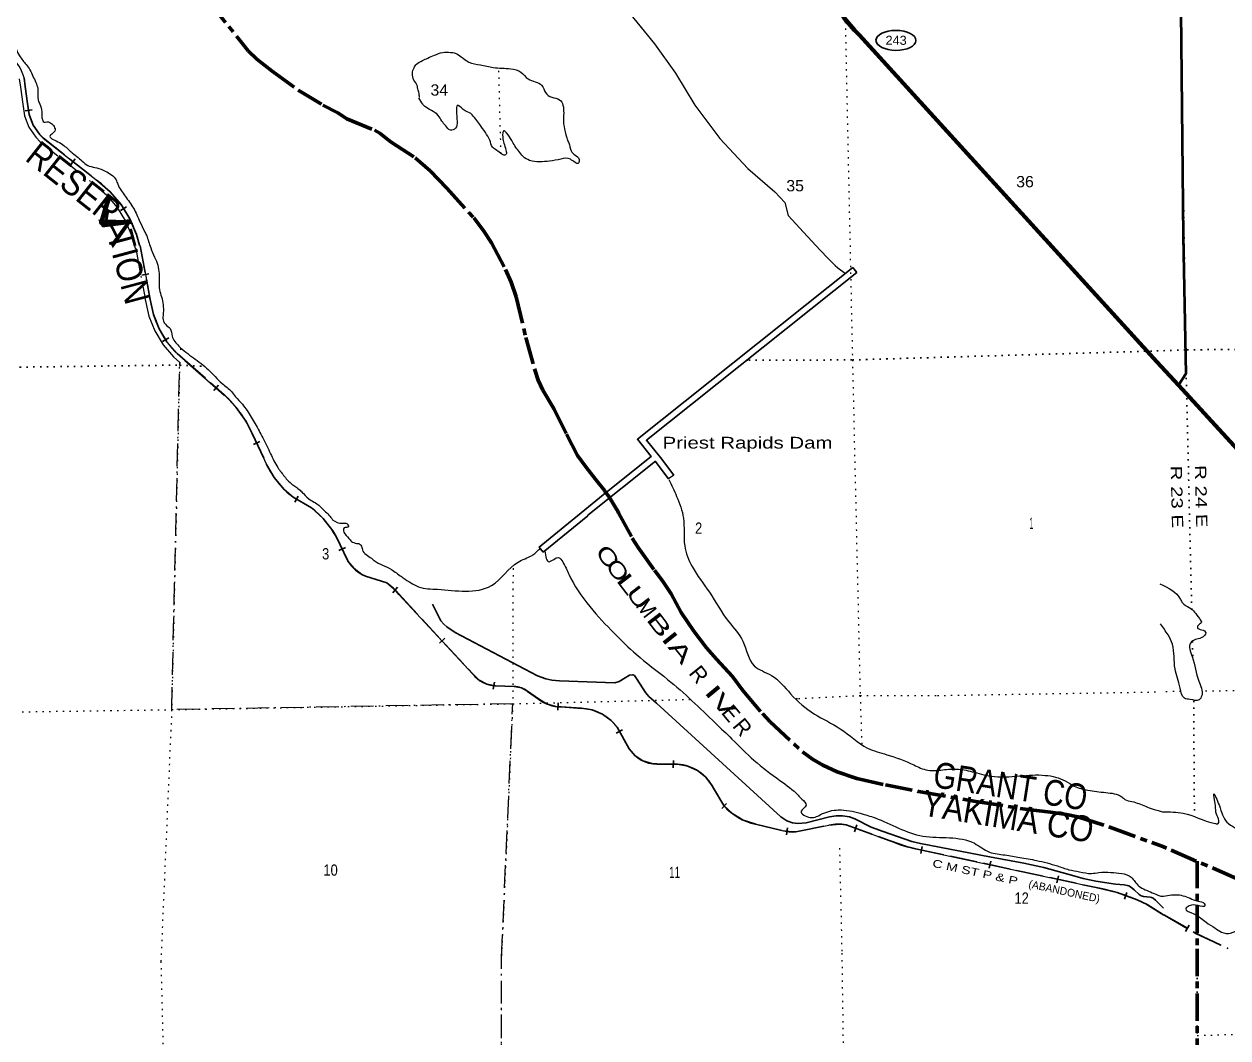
# Model space of a CAD drawing. Header units: feet. Extents: x 250644 to 505285, y -364975 to -177792.
# Drawn here: x 266017 to 284660, y -320240 to -304538 of the extents above; entities that cross this region are included whole.
import ezdxf
from ezdxf.enums import TextEntityAlignment as Align

# ---------------------------------------------------------------- set-up
doc = ezdxf.new("R2010")
doc.units = ezdxf.units.FT
doc.header["$LTSCALE"] = 70
for name, pattern in [('DOT_DASHED', [7.7, 5, -1.2, 0.3, -1.2]), ('DOTTED', [1.5, 0.3, -1.2]), ('LONG_DASH_SHORT_DASH', [9.9, 6, -1.2, 1.5, -1.2]), ('LONG_DASHED', [7.5, 6, -1.5])]:
    doc.linetypes.add(name, pattern=pattern)
for name, color, linetype, lineweight in [('11', 7, 'LONG_DASH_SHORT_DASH', 60), ('17', 7, 'Continuous', 25), ('23', 7, 'Continuous', 70), ('26', 7, 'Continuous', 40), ('29', 7, 'Continuous', 25), ('34', 7, 'Continuous', 25), ('39', 7, 'Continuous', 13), ('42', 7, 'Continuous', 40), ('44', 7, 'DOT_DASHED', 13), ('6', 7, 'DOTTED', 25), ('63', 7, 'Continuous', 25), ('7', 7, 'DOTTED', 13)]:
    doc.layers.add(name, color=color, linetype=linetype, lineweight=lineweight)
doc.layers.add('12', color=7, linetype='Continuous')
doc.layers.add('41', color=7, linetype='Continuous')

msp = doc.modelspace()

# ---------------------------------------------------------------- linework, layer by layer
at = {"layer": '11'}
msp.add_line((284181.48, -317503.01), (284186.28, -318861.51), dxfattribs=at)
for points in [[(268871.47, -304185.11), (269388.35, -304826.69), (269488.33, -304950.03), (269621.19, -305080.28), (269858.37, -305268.7), (270261.25, -305562.2), (270645.38, -305794.22), (270874.03, -305912.07), (271013.09, -306003.89), (271443.27, -306180.41), (271526.36, -306228.83), (271610.06, -306295.07), (271700.86, -306364.78), (272074.23, -306609.74), (272305.96, -306812.97), (272561.97, -307077.77), (272980.06, -307539.46), (273128.11, -307727.47), (273257.54, -307926.4), (273471.36, -308336.67), (273559.11, -308537.49), (273636.71, -308762.3), (273788.25, -309392.76), (273924.61, -309893.06), (273976.41, -310053.69), (274050.61, -310209.31), (274226.36, -310501.6), (274418.44, -310890.58), (274589.89, -311221.85), (274715.5, -311394.24), (274861.34, -311580.2), (274882.12, -311606.26), (275008.74, -311768.59), (275011.83, -311772.7), (275081.8, -311870.4), (275176.45, -312023.05), (275216.55, -312094.23), (275223.4, -312106.69), (275434.74, -312498.48), (275525.97, -312646.42), (275778.1, -312995.7), (275911.66, -313176.1), (276037.86, -313362.25), (276193.45, -313648.75), (276387.74, -313938.93), (276584.48, -314199.36), (276737.97, -314374.31), (276986.5, -314640.34), (277149.89, -314861.76), (277451.54, -315217.34), (277569, -315346.39), (278073.04, -315809.31), (278228.67, -315923.28), (278386.55, -316018.21), (278606.42, -316120.35), (278912.56, -316220.02), (279357.76, -316322.41), (279870.72, -316423.59), (280757.42, -316576.7), (281522.6, -316698.71), (281912.59, -316745.69), (282162.6, -316780.74), (282338.03, -316817.61), (282830.94, -316977.25), (283652.82, -317277.98)], [(302649.05, -316536.71), (301107.95, -316952.36), (299347.61, -317456.97), (297642.88, -318025.4), (297228.95, -318147.78), (296530.06, -318367.54), (296285.97, -318423.05), (295954.27, -318465.26), (293657.93, -318565.1), (289634.27, -318537.86), (287855, -318429.59), (287196.11, -318353.67), (286075.48, -318170.48), (285720.43, -318098.32), (285355.57, -317984.95), (284806.04, -317774.43), (283652.82, -317277.98)], [(284186.28, -318861.56), (284177.9, -336227.48), (283943.87, -340787.25)]]:
    msp.add_lwpolyline(points, dxfattribs=at)
at = {"layer": '17'}
msp.add_ellipse((279518.83, -304790.4), major_axis=(309.24, -1), ratio=0.500121, dxfattribs=at)
at = {"layer": '23'}
msp.add_line((283893.05, -310130.47), (283559.83, -309767.08), dxfattribs=at)
for points in [[(283559.83, -309767.08), (278953.97, -304707.58), (278876.81, -304630.72), (278722.26, -304451.24), (278686.46, -304399.61)], [(299984.45, -315634.21), (291185.43, -315655.54), (290926.29, -315646.83), (290704.81, -315618.47), (290460.29, -315580.21), (290205.09, -315530.25), (289911.06, -315452.54), (289617.03, -315358.17), (289323.01, -315252.7), (289038.19, -315123.52), (288845.9, -315030.65), (288578.63, -314885.61), (288346.61, -314753.1), (288103.98, -314579.74), (287802.97, -314333.49), (287383.18, -313936.58), (283893.05, -310130.47)]]:
    msp.add_lwpolyline(points, dxfattribs=at)
at = {"layer": '26'}
msp.add_lwpolyline([(283783.92, -293630.93), (283918.59, -303337.93), (283969.59, -307826.55), (284010.44, -309952.29), (283893.05, -310130.47)], dxfattribs=at)
at = {"layer": '29'}
for points in [[(272341.13, -313521.04), (272473.17, -313782.57), (272516.38, -313829.73), (272563.5, -313872.95), (272693.09, -313963.34), (273965.52, -314631.38), (274099.04, -314678.54), (274189.38, -314698.18), (274311.11, -314709.98), (275167.25, -314741.41), (275230.1, -314721.76), (275324.34, -314662.82), (275395.04, -314623.52), (275442.16, -314615.66), (275469.66, -314627.45), (275512.85, -314686.4), (275638.52, -314890.74), (275693.51, -314953.61), (275811.31, -315055.79), (277735.66, -316816.28), (277829.94, -316879.14), (277916.31, -316910.59), (277998.81, -316918.44), (278128.38, -316910.59), (278489.69, -316816.28), (278595.75, -316800.55), (278693.9, -316800.56), (278799.97, -316816.27), (278882.41, -316847.71), (279133.78, -316973.45), (279322.29, -317044.19), (279764.43, -317196.51)], [(279764.43, -317196.51), (279898.47, -317230.97), (280968.04, -317436.56), (280968.04, -317436.56), (280968.04, -317434.55), (281500.81, -317535.34)], [(281500.81, -317535.34), (281808.23, -317602.21), (282271.65, -317731.89), (282416.95, -317769.22), (282617.24, -317810.49), (282919.64, -317857.64), (283055.13, -317869.42), (283100.29, -317877.29), (283125.82, -317885.14), (283149.38, -317900.86), (283210.26, -317944.1), (283284.87, -318018.76), (283314.33, -318040.36), (283351.64, -318050.2), (283453.75, -318058.06), (283479.27, -318063.94), (283500.87, -318075.73), (283540.15, -318109.14), (283662.39, -318231.76)]]:
    msp.add_lwpolyline(points, dxfattribs=at)
at = {"layer": '34', "lineweight": 13}
for p, q in [((266032.24, -305504.28), (266069.35, -305769.91)), ((266314.34, -306304.58), (267152.48, -306966)), ((269549.15, -310879.41), (269771.85, -311357.79)), ((270183.51, -311865.7), (270469.38, -312029.77)), ((271304.91, -313087.82), (271634.77, -313191.35)), ((271822.25, -313369.87), (272965.79, -314604)), ((273318.47, -314787.86), (273605.25, -314796.11)), ((273812.57, -314872.79), (273981.75, -314990.98)), ((274333.78, -315112.54), (274647.28, -315135.59)), ((275200.82, -315427.58), (275388.86, -315765.14)), ((275815.54, -315998.63), (276137.09, -316002.08)), ((276692.92, -316374.58), (276852.59, -316641.79)), ((277343.83, -316929.96), (277778.17, -317033.12)), ((277993.01, -317043.24), (278482.09, -316944.12)), ((279848.54, -317315.7), (282618.1, -317911.86)), ((283406.8, -318175.56), (283665.43, -318336.89))]:
    msp.add_line(p, q, dxfattribs=at)
for points in [[(267802.95, -307964.3), (267815.04, -307974.33), (267968.67, -308805.27), (267966.66, -308805.28)], [(268508.44, -309747.6), (269117.09, -310282.99), (269119.1, -310282.99)], [(270848.67, -312473.37), (271028.83, -312853.25), (271030.84, -312855.25)], [(278750.24, -316939.08), (279428.19, -317188.34), (279428.19, -317188.34)]]:
    msp.add_lwpolyline(points, dxfattribs=at)
at = {"layer": '34', "linetype": 'LONG_DASHED', "lineweight": 13}
msp.add_lwpolyline([(283666.86, -318335.92), (284169.15, -318626.37), (284656.61, -318855.67)], dxfattribs=at)
at = {"layer": '34', "lineweight": 13}
for centre, radius, start, end in [((265438.67, -305507.89), 593.58, 0.34889, 43.38198), ((266818.13, -305750.28), 749.03, 181.50193, 227.73332), ((266146.15, -308332.77), 1697.28, 12.53842, 53.63632), ((269369.77, -308628.47), 1412.21, 187.19189, 232.41658), ((267946.88, -311581.48), 1749.33, 23.66157, 47.92558), ((271019.7, -310767.19), 1380.55, 205.32787, 232.72152), ((269550.02, -313199.8), 1488.02, 29.22148, 51.84119), ((271522.57, -312553.55), 576.91, 211.53129, 247.83425), ((271148.23, -313890.01), 851.38, 37.65747, 55.14727), ((273332.33, -314331.09), 456.98, 216.66993, 268.26271), ((273594.35, -315144.18), 348.24, 51.1973, 88.20633), ((274319.84, -314582.4), 530.33, 230.39316, 271.50607), ((274619.18, -315859.54), 724.5, 36.59984, 87.77724), ((275817.11, -315489.16), 509.48, 212.79922, 269.82351), ((276102.82, -316654.16), 652.98, 25.35077, 86.9917), ((277527.22, -316054.54), 894.42, 221.03868, 258.16806), ((278629.37, -317643.93), 715.14, 80.26909, 101.88446), ((277906.96, -316584.42), 466.82, 253.98446, 280.62172), ((280169.07, -315500.43), 1843.35, 246.30168, 259.98621), ((282140.38, -320652), 2781.47, 62.91525, 80.11028)]:
    msp.add_arc(centre, radius, start, end, dxfattribs=at)
at = {"layer": '39'}
msp.add_line((278766.12, -308422.7), (278766.24, -308422.78), dxfattribs=at)
msp.add_lwpolyline([(275231.22, -304173.14), (275778.06, -304841.63), (276107.16, -305297.49), (276404.26, -305795.73), (276789.83, -306311.79), (277223.43, -306773.31), (277644.62, -307138.24), (277797.9, -307302.79), (277850.83, -307499.9), (278086.82, -307758.78), (278346.99, -308039.72), (278467.98, -308166.13), (278578.88, -308278.48), (278619.19, -308314.58), (278735.7, -308400.31)], dxfattribs=at)
for points in [[(264858.41, -302678.54), (264952.15, -302898.88), (265139.85, -303141.82), (265210.57, -303252.3), (265295.44, -303390.92), (265279.63, -303465.47), (265328.61, -303678.7), (265424.17, -304000.49), (265553.35, -304167.14), (265656.72, -304422.46), (265723.47, -304549.06), (265763.99, -304643.54), (265836.68, -304747.98), (265893.54, -304918.91), (265946.17, -305029.45), (266049.12, -305165.99), (266107.67, -305246.31), (266152.22, -305344.81), (266198.77, -305441.28), (266227.23, -305533.79), (266235.91, -305716.97), (266248.1, -305753.17), (266286.65, -305859.74), (266305.34, -306030.8), (266325.51, -306054.89), (266367.69, -306050.71), (266417.95, -306060.6), (266470.36, -306108.73), (266496.72, -306177.09), (266446.72, -306241.7), (266419.61, -306264.63), (266538.29, -306358.91), (266700.61, -306477.63), (266761.69, -306531.75), (266855.94, -306605.08), (267027.1, -306736.93), (267143.73, -306764.7), (267272.49, -306814.58), (267441.73, -306950.88), (267468.09, -307019.24), (267581.25, -307202.05), (267710.51, -307390.84), (267811.7, -307599.87), (267880.52, -307744.58), (267910.89, -307808.9), (267977.87, -308001.94), (268038.67, -308148.69), (268087.33, -308273.34), (268108.35, -308535), (268114.78, -308649.73), (268145.33, -308764.38), (268172.32, -309011.92), (268168.45, -309052.2), (268174.77, -309136.74), (268205.09, -309186.96), (268277.65, -309253.15), (268310.22, -309371.81), (268413.22, -309524.46), (268638.89, -309706.87), (268868.57, -309889.27), (269084.31, -310103.93), (269229.41, -310230.25), (269289.96, -310308.56), (269398.02, -310426.87), (269532.41, -310625.9), (269593.5, -310728.91), (269714.13, -310945.27), (269776.86, -311069.87), (269833.55, -311192.48), (269946.82, -311407.5), (270047.76, -311544.05), (270110.3, -311616.31), (270223.12, -311704.49), (270291.62, -311758.61), (270342.03, -311808.76), (270460.5, -311915.26), (270553, -311966.77), (270668.19, -312074.14), (270738.88, -312141.36), (270795.51, -312213.84), (270954.42, -312267.64), (271026.8, -312281.48), (271032.88, -312297.56), (271041.01, -312323.71), (270972.77, -312342.07), (270970.98, -312404.49), (271043.66, -312502.88), (271088.02, -312549.03), (271162.47, -312580.98)], [(272138.48, -305667.89), (272134.27, -305611.53), (272113.93, -305541.14), (272103.69, -305488.83), (272055.18, -305404.44), (272030.7, -305299.84), (272056.51, -305215.19), (272092.48, -305158.69), (272184.7, -305104), (272270.95, -305063.43), (272373.26, -305018.78), (272499.68, -304978.06), (272620.22, -304975.62), (272694.61, -304989.45), (272787.23, -305045.5), (272906.05, -305125.61), (273083.01, -305171.29), (273282.04, -305208.84), (273553.36, -305232.04), (273712.26, -305283.82), (273821.12, -305388.13), (274032.42, -305486.03), (274093.1, -305598.56), (274189.79, -305670.7), (274310.47, -305708.52), (274373.48, -305913.65), (274372.06, -306080.76), (274408.83, -306251.76), (274425.14, -306318.14), (274451.46, -306374.42), (274490.09, -306503.14), (274548.57, -306563.33), (274613.11, -306633.57), (274601.26, -306691.99), (274478.49, -306632.03), (274331.81, -306628.52), (274155.12, -306659.35), (273998.45, -306669.97), (273845.68, -306648.36), (273745.01, -306588.32), (273678.43, -306508.02), (273617.86, -306425.69), (273569.34, -306339.29), (273486.55, -306222.81), (273448.26, -306188.72), (273428.52, -306287.45), (273448.94, -306379.99), (273479.47, -306492.62), (273483.71, -306555.02), (273461.65, -306567.18), (273413.38, -306551.24), (273336.83, -306493.13), (273272.37, -306445.04), (273229.78, -306334.46), (273161.06, -306217.93), (273076.24, -306095.42), (273011.64, -306009.07), (272932.99, -305924.79), (272816.23, -305858.77), (272723.6, -305800.71), (272711.81, -305873.23), (272722.47, -306048.35), (272698.72, -306149.1), (272618.47, -306181.6), (272545.9, -306113.4), (272485.37, -306039.12), (272430.81, -305952.74), (272324.06, -305876.62), (272223.38, -305812.55), (272191.11, -305778.44), (272132.5, -305679.99)], [(276002.9, -311589.41), (276122.37, -311852.73), (276228.04, -312190.59), (276247.65, -312619.35), (276363.3, -312939.05), (276629.91, -313336.74), (276930.9, -313796.72), (277148.94, -314095.93), (277325.09, -314477.83), (277590.82, -314625.88), (277887.17, -314910.72), (278255.94, -315223.48), (278656.56, -315451.58), (279079.53, -315750.07), (279379.26, -315853.7), (279793.69, -316011.28), (280010.96, -316093.05), (280151.61, -316096.58), (280394.64, -316075.59), (280577.52, -316089.04), (280700.17, -316116.79), (280989.73, -316186.23), (281431.72, -316182.65), (281831.5, -316173.18), (282141.2, -316258.66), (282280.12, -316340.71), (282491.29, -316402.38), (282768.68, -316439.65), (283016.04, -316507.22), (283066.4, -316545.3), (283173.01, -316579.15), (283386.23, -316652.88), (283500.91, -316698.78), (283579.34, -316718.64), (283645.12, -316739.14)], [(271162.47, -312580.98), (271186.58, -312580.89), (271232.89, -312608.91), (271255.24, -312679.3), (271396.35, -312811.68), (271440.67, -312847.76), (271704.35, -312983.73), (271859.45, -313095.93), (271889.66, -313115.95), (272004.44, -313190.04), (272125.21, -313254.04), (272420.68, -313291.24), (272854.76, -313321.92), (273254.25, -313233.93), (273668.85, -312870.07), (273883.46, -312766.64), (273937.56, -312728.19), (273997.63, -312669.59), (274014.69, -312659.67)], [(274083.47, -312695.82), (274149.01, -312866.36), (274293.43, -312799.41), (274357.95, -312865.62), (274453.07, -313058.56), (274778.31, -313560.73), (275159.51, -313976.14), (275496.17, -314299.08), (275983.76, -314687.94), (276723.49, -315363.8), (276979.52, -315610.53), (277320.23, -315939.5), (277723.16, -316252.15), (278003.24, -316480.68), (278061.72, -316542.88), (278126.34, -316635.26), (278052.33, -316728.14), (278190.17, -316825.12), (278373.43, -316771.46), (278626.71, -316708.87), (278966.59, -316761.14), (279195.88, -316832.81), (279936.23, -317114.06), (280734.24, -317225.99), (280967.78, -317362.07), (281207.1, -317406.61), (281436.38, -317444.84), (281696.72, -317491.42), (282019.15, -317577.43), (282198.28, -317634.77), (282363.29, -317666.94), (282550.12, -317692.69), (282662.57, -317678.2), (282845.4, -317677.55), (283161.1, -317752.94), (283282.12, -317887.4), (283378.76, -317945.44), (283459.25, -317979.39), (283575.95, -318027.29), (283640.3, -318045.18), (283661.96, -318046.39)], [(283605.69, -313206.02), (283926.76, -313449.13), (283955.22, -313501.12), (284060.18, -313572.81), (284220.03, -313746.5), (284248.56, -313810.53), (284190.58, -313860.92), (284186.7, -313882.99), (284253.25, -313918.77), (284317.85, -313964.58), (284247.99, -314045.11), (284155.7, -314071.6), (284083.64, -314120.06), (284107.07, -314334.48), (284207.88, -314712.95), (284255.5, -314939.29), (284213.69, -315003.64), (284076.98, -314998.26), (283986.42, -314978.64), (283921.14, -314822.55), (283840.93, -314526.19), (283800.39, -314143.43), (283733.17, -313999.39), (283676.36, -313911.44), (283615.78, -313825.39)], [(283645.12, -316739.14), (283969.23, -316759.12), (284466.67, -316921.21), (284510.89, -316921.01), (284518.66, -316876.86), (284481.85, -316774.78), (284466.94, -316638.51), (284443.74, -316460.18), (284523.18, -316632.23), (284645.41, -316898.32), (284762.5, -316981.99), (285028.54, -317101.04), (285664.9, -317300.58), (286383.39, -317453.62), (286912.45, -317527.34), (287340.82, -317569.45), (287779.29, -317619.54), (288945.77, -317738.4), (289775.74, -317718.5), (290977.56, -317700.86), (291951.95, -317632.16), (292385.98, -317614.1), (292663.45, -317630.85), (292840.63, -317680.15), (293435.4, -317653.32), (293652.24, -317616.21), (293963.77, -317614.76), (294646.95, -317583.51), (295631.12, -317472.66), (296398.08, -317336.75), (296608.36, -317213.47), (297250.74, -317084.16), (297581.8, -316990.39), (297589.76, -316978.32), (297521.08, -316922.51), (297585.31, -316908.17), (297830.06, -316832.85), (298153.08, -316739.11), (298360.14, -316746.17), (298936.68, -316695.36), (299874.23, -316520.57), (300912.18, -316329.27), (301411.71, -316176.57), (302077.92, -316001.03), (302420.88, -315881.14), (302639.82, -315803.85)], [(283661.96, -318046.39), (283908.68, -318026.54), (284126.2, -318099.71), (284198.71, -318123.43), (284293.38, -318157.08), (284303.65, -318193.12), (284197.12, -318191.61), (284062.47, -318194.24), (284006.46, -318238.61), (284131.57, -318318.23), (284323.32, -318449.66), (284458.51, -318535.25), (284563.44, -318602.92), (284702.21, -318616.31), (284860.63, -318557.43), (285053.89, -318608.66), (285189.13, -318702.26), (285281.72, -318723.88), (285356.42, -318777.67), (285491.14, -318787.07), (285565.57, -318796.74), (285624.75, -318843.38)]]:
    msp.add_spline(points, degree=3, dxfattribs=at)
at = {"layer": '42', "lineweight": 25}
for p, q in [((278850.21, -308307.72), (278912.55, -308385.91)), ((275791.65, -311309.67), (275997.7, -311582.08)), ((275871.4, -311249.34), (276077.45, -311521.75))]:
    msp.add_line(p, q, dxfattribs=at)
at = {"layer": '42', "lineweight": 13}
msp.add_line((276077.45, -311521.75), (275997.7, -311582.08), dxfattribs=at)
at = {"layer": '42', "lineweight": 25}
for points in [[(278850.21, -308307.72), (275514.49, -310967.01), (275730.41, -311234.02), (275037.23, -311788.12), (275039.22, -311784.08), (273995.25, -312637.91), (274057.6, -312716.1)], [(278912.55, -308385.91), (275655.57, -310982.43), (275871.4, -311249.34)], [(275796.23, -311309.43), (274749.34, -312146.27), (274745.98, -312153.1), (274057.6, -312716.1)]]:
    msp.add_lwpolyline(points, dxfattribs=at)
at = {"layer": '44'}
for points in [[(265942.96, -305385.13), (265958.96, -305513.89), (265996.18, -305780.25), (266021.83, -305959.92), (266091.06, -306136.82), (266197.74, -306291.34), (266264.9, -306359.7), (267105.44, -307023.02), (267297.13, -307188.26), (267458.64, -307377.78), (267589.26, -307589.75), (267686.29, -307820.1), (267737.93, -308006.36), (267747.24, -308014.09), (267884.49, -308756.43), (267882.85, -308757.05), (267947.12, -309059.01), (268039.37, -309291.3), (268169.24, -309504.84), (268332.4, -309692.87), (268428.09, -309777.42)], [(273411.47, -318992.61), (273584.21, -315064.87), (268302.61, -315156.04), (268426.32, -309818.36), (268428.09, -309777.42)], [(252460.21, -347015.55), (253074.67, -347029.62), (253092.76, -347473.06), (268610.57, -347373.57), (268551.71, -344467.39), (273841.83, -344412.79), (273789.2, -341802.29), (273374.79, -341805.84), (273411.47, -318992.61)]]:
    msp.add_lwpolyline(points, dxfattribs=at)
at = {"layer": '6'}
for p, q in [((284110.67, -314097.1), (284116.4, -314343.31)), ((284129.87, -315017.19), (284141.8, -316797.49))]:
    msp.add_line(p, q, dxfattribs=at)
for points in [[(283405.85, -273111.25), (283510.29, -277634.67), (283607.64, -282958.33), (283712.33, -288329.76), (283785.48, -293637.79), (283862.62, -298980.5), (283930.59, -304268.7), (284005.91, -309598.59), (284099.25, -313606.89)], [(283557.76, -309599.96), (284027.95, -309582.67), (289338.35, -309541.01), (294621.09, -309463.75), (299940.42, -309298.78), (305151.19, -309152.1), (310535.77, -309253.71), (315062.33, -309191.1)], [(277203.74, -309745.29), (277239.99, -309744.88), (278845.25, -309739.19), (283557.76, -309599.96)], [(252053.47, -310039.39), (257493.45, -310006.04), (262903.56, -309892.26), (268426.32, -309818.36), (268801.69, -309837.61)], [(283943.87, -340787.25), (284175.1, -336277.22), (284179.63, -330997.84), (284184.15, -325597.31), (284186.42, -320277.19), (284186.28, -318861.56)]]:
    msp.add_lwpolyline(points, dxfattribs=at)
at = {"layer": '63'}
for p, q in [((266031.39, -305882.58), (266140.89, -305866.95)), ((266741.77, -306713.37), (266810.3, -306626.54)), ((267511.09, -307424.01), (267605.26, -307365.98)), ((267841.14, -308424.11), (267949.9, -308404)), ((268161.51, -309452.87), (268256.01, -309395.39)), ((268953.82, -310214.1), (269026.87, -310131.05)), ((269568.98, -311048.78), (269669.26, -311002.1)), ((270208.22, -311944.58), (270263.28, -311848.64)), ((270893.06, -312691.83), (270993, -312644.43)), ((271725.01, -313344.4), (271797.67, -313261)), ((272449.96, -314126.02), (272531.1, -314050.84)), ((273282.8, -314838.99), (273303.74, -314730.38)), ((274280.82, -315163.07), (274287.2, -315052.65)), ((275188.66, -315521.05), (275285.29, -315467.22)), ((276070.91, -316054.87), (276072.1, -315944.27)), ((276820.31, -316688.39), (276895.6, -316607.36)), ((278877.59, -317045.68), (278915.76, -316941.87)), ((277825.89, -317093.48), (277840.56, -316983.85)), ((279902.04, -317381.94), (279925.32, -317273.81)), ((280962.97, -317612.98), (280986.24, -317504.85)), ((282011.72, -317836.06), (282034.99, -317727.93)), ((283057.95, -318090.95), (283096.14, -317987.15)), ((284004.95, -318592.13), (284060.32, -318496.37))]:
    msp.add_line(p, q, dxfattribs=at)
at = {"layer": '63', "linetype": 'LONG_DASHED'}
for points in [[(266016.66, -305368.05), (266033.33, -305504.14), (266070.44, -305769.76), (266094.85, -305940.7), (266157.73, -306101.38), (266255.78, -306243.4), (266315.08, -306303.76), (267153.18, -306965.15), (267350.47, -307135.22), (267519.46, -307333.52), (267656.14, -307555.32), (267757.28, -307795.42), (267803.92, -307963.67), (267816.05, -307973.74), (267969.99, -308806.36), (267966.66, -308805.28), (267969.56, -308804.17), (268019.16, -309037.21), (268106.74, -309257.74), (268230.03, -309460.46), (268385.55, -309639.68), (268509.16, -309746.77), (269117.5, -310281.89), (269119.57, -310281.89), (269302.22, -310473.74), (269453.65, -310690.59), (269550.14, -310878.93), (269772.83, -311357.28), (269890.87, -311560.06), (270041.55, -311739.88), (270184.15, -311864.8), (270470.04, -312028.88), (270648.88, -312194.83), (270798.21, -312387.7), (270849.64, -312472.85), (271029.74, -312852.61), (271031.66, -312854.51), (271127.16, -312972.11), (271249.86, -313060.68), (271305.31, -313086.79), (271635.32, -313190.37), (271774.49, -313311.63), (271823.07, -313369.14), (272966.58, -314603.24), (273062.04, -314698.18), (273180.93, -314761.08), (273313.08, -314786.56), (273318.51, -314786.76), (273605.38, -314795.01), (273720.88, -314818.54), (273813.16, -314871.86), (273982.35, -314990.06), (274105.78, -315066.38), (274245.21, -315106.33), (274333.85, -315111.44), (274647.41, -315134.5), (274815.45, -315160.98), (274972.77, -315225.92), (275110.63, -315325.72), (275201.72, -315426.94), (275389.77, -315764.51), (275482.7, -315872.05), (275601.74, -315949.64), (275737.64, -315991.27), (275815.59, -315997.53), (276137.19, -316000.98), (276296.22, -316029.32), (276443.49, -316095.79), (276569.97, -316196.34), (276667.92, -316324.79), (276693.88, -316374.04), (276853.45, -316641.09), (276991.61, -316769.48), (277153.7, -316866.02), (277332.48, -316926.38), (277344.07, -316928.89), (277778.37, -317032.04), (277913.27, -317050.09), (277992.85, -317042.15), (278481.93, -316943.03), (278650.27, -316928), (278750.49, -316938), (279428.56, -317187.31), (279684.32, -317277.76), (279848.78, -317314.63), (282618.34, -317910.79), (282942.85, -317987.65), (283255.86, -318102.8), (283407.33, -318174.59), (283664.92, -318335.28)], [(283668.91, -318332.37), (284171.05, -318622.73), (284658.36, -318851.96)]]:
    msp.add_lwpolyline(points, dxfattribs=at)
at = {"layer": '7'}
for p, q in [((273402.99, -306542.51), (273369.28, -305219.9)), ((283931.38, -314875.11), (283623.13, -314879.51)), ((278645.04, -317299.83), (278681.12, -318929.13))]:
    msp.add_line(p, q, dxfattribs=at)
for points in [[(278134.36, -278427.07), (278282.46, -283050.92), (278470.62, -288518.37), (278503.42, -293801.14), (278616.62, -299093.69), (278731.87, -304396.31), (278845.25, -309739.19), (278964.14, -314937.1), (278988.87, -315679.92), (278982.83, -315708.36)], [(268438.86, -309563.7), (268426.32, -309818.36), (268302.61, -315156.04), (268135.01, -319054.97)], [(273588.83, -312966.99), (273584.21, -315064.87), (273411.47, -318992.61)], [(307863.08, -314465.92), (305302.57, -314462.68), (299975.97, -314598.31), (294685.88, -314787.91), (289374.66, -314809.15), (284247.23, -314870.85)], [(277975.29, -314983.04), (278007.97, -314982.77), (278964.14, -314937.1), (280160.23, -314936.45), (283623.13, -314879.51)], [(252111.1, -315276.31), (257562.57, -315332.98), (262942.59, -315233.4), (268302.61, -315156.04), (273584.21, -315064.87), (276321.65, -314997.31)], [(273374.79, -341805.84), (273381.02, -336510.43), (273385.55, -331218.56), (273400.25, -325890.51), (273408.16, -320634.85), (273411.47, -318992.61)], [(278681.12, -318929.13), (278702.53, -320490.52), (278769.7, -325748.29), (278853.15, -331080.38), (278822.03, -336372.58), (278700.73, -341727.31)], [(268135.01, -319054.97), (268175.14, -320640.31), (268096.2, -326061.26), (268103.05, -331291.04), (268130.21, -336599.16), (268034.82, -341887.5)], [(284185.63, -320202.3), (289455.96, -320038.52), (294773.37, -319937.79), (300053.36, -319899.71), (305308.5, -319809.78), (310638.62, -319757.03), (315208.1, -319786.89)]]:
    msp.add_lwpolyline(points, dxfattribs=at)

# ---------------------------------------------------------------- texts
at = {"layer": '12'}
for s, rotation, width, p in [('GRANT CO', 351.168, 0.85, (280077.67, -316352.79)), ('YAKIMA CO', 350.723, 0.9, (279903.8, -316789.38))]:
    msp.add_text(s, height=400, rotation=rotation, dxfattribs=dict(at, width=width)).set_placement(p)
at = {"layer": '17', "width": 1.05}
msp.add_text('243', height=140, dxfattribs=at).set_placement((279521.73, -304858.71), align=Align.CENTER)
at = {"layer": '41'}
for s, rotation, width, p in [('C', 306.424, 1.5, (274954.2, -312853.19)), ('O', 306.424, 1.4, (275112.26, -313067.39)), ('L', 307.524, 1.8, (275272.8, -313281.36)), ('U', 307.524, 1.55, (275434.36, -313491.72)), ('B', 307.524, 1.8, (275758.63, -313913.98)), ('I', 308.625, 2.05, (275924.83, -314124.95)), ('A', 308.625, 1.7, (276090.99, -314332.92)), ('I', 309.725, 2.1, (276593.9, -314955.22)), ('V', 309.725, 1.7, (276764.03, -315159.95))]:
    msp.add_text(s, height=242, rotation=rotation, dxfattribs=dict(at, width=width)).set_placement(p, align=Align.CENTER)
for s, rotation, p in [('M', 307.524, (275559.07, -313654.11)), ('R', 308.625, (276373.08, -314685.99)), ('E', 309.725, (276871.48, -315289.28)), ('R', 309.725, (277050.38, -315504.56))]:
    msp.add_text(s, height=242, rotation=rotation, dxfattribs=at).set_placement(p, align=Align.CENTER)
at = {"layer": '42', "width": 1.3}
msp.add_text('Priest Rapids Dam', height=181.5, dxfattribs=at).set_placement((275905.1, -311111.89))
at = {"layer": '44'}
for s, rotation, width, p in [('RESER', 321.721, 0.9, (266014.23, -306637.5)), ('V', 310.438, 1.75, (267000.69, -307416.03)), ('A', 297.342, 1.4, (267162.51, -307566.37)), ('TION', 284.975, 0.9, (267297.07, -307796.9))]:
    msp.add_text(s, height=400, rotation=rotation, dxfattribs=dict(at, width=width)).set_placement(p)
at = {"layer": '6', "width": 1.35}
for s, p in [('R 23 E', (283772.31, -311379.53)), ('R 24 E', (284147.43, -311370.8))]:
    msp.add_text(s, height=175, rotation=271.334, dxfattribs=at).set_placement(p)
at = {"layer": '63', "width": 1.35}
msp.add_text('C M ST P & P', height=120, rotation=347.852, dxfattribs=at).set_placement((280075.25, -317588.41))
at = {"layer": '63'}
msp.add_text('(ABANDONED)', height=120, rotation=347.852, dxfattribs=at).set_placement((281565.12, -317909.12))
at = {"layer": '7'}
for s, width, p in [('34', 1.05, (272310.39, -305645.98)), ('35', 1.05, (277821.17, -307128.24)), ('36', 1.05, (281381, -307065.82)), ('2', 0.85, (276408.17, -312432.4)), ('1', 0.4, (281585.17, -312357.11)), ('3', 0.85, (270632.24, -312829.09)), ('10', 0.85, (270653.02, -317727.67)), ('11', 0.65, (276006.25, -317763.52)), ('12', 0.85, (281355.28, -318161.77))]:
    msp.add_text(s, height=175, dxfattribs=dict(at, width=width)).set_placement(p)

doc.saveas('drawing.dxf')
